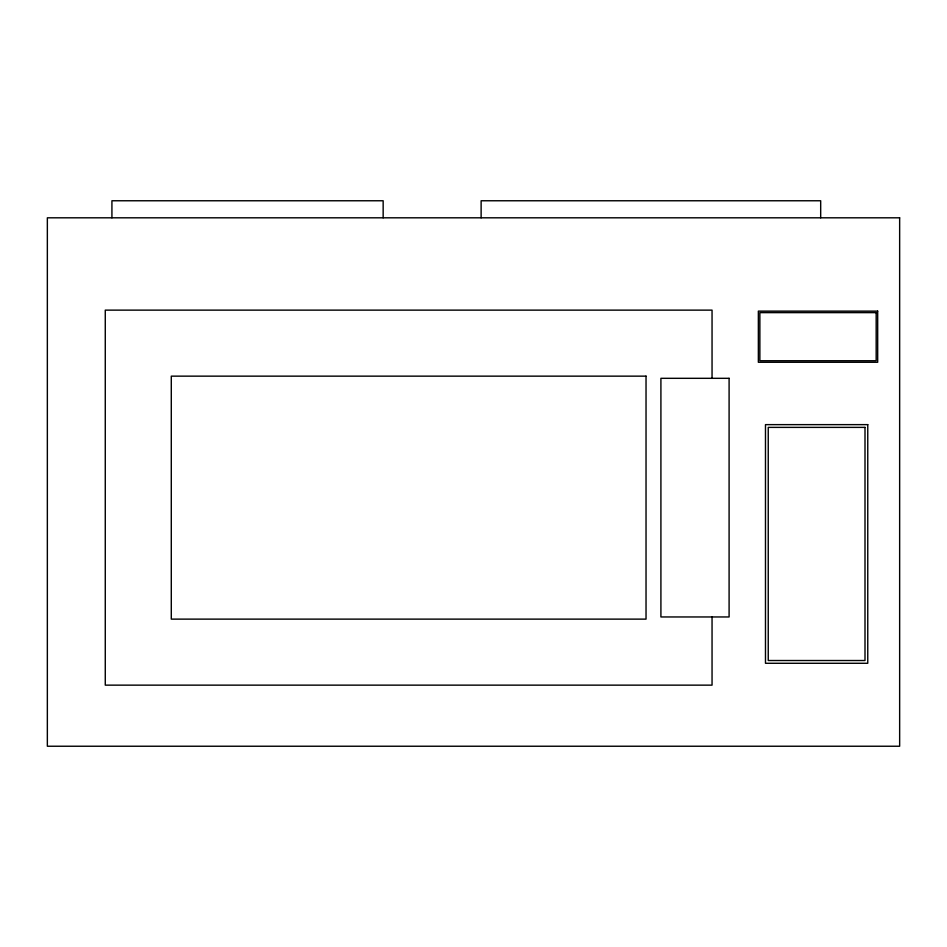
<?xml version="1.0" encoding="UTF-8"?>
<svg xmlns="http://www.w3.org/2000/svg" width="947" height="947" viewBox="0 0 947 947"><rect width="100%" height="100%" fill="white"/><g stroke="black" fill="none" stroke-linecap="round" stroke-linejoin="round"><path stroke-width="1.42" d="M820.682 217.81L820.682 200.764L481.123 200.764L481.123 217.81M712.049 378.315L712.049 310.131L105.271 310.131L105.271 685.143L712.049 685.143L712.049 616.959M383.156 217.81L383.156 200.764L111.924 200.764L111.924 217.81M899.65 217.81L47.35 217.81L47.35 746.236L899.65 746.236L899.65 217.81M877.68 311.125L758.358 311.125L758.358 362.263L877.68 362.263L877.68 311.125M876.176 312.628L759.873 312.628L759.873 360.748L876.176 360.748L876.176 312.628M646.032 376.148L171.289 376.148L171.289 619.125L646.032 619.125L646.032 376.148M729.095 378.315L660.911 378.315L660.911 616.959L729.095 616.959L729.095 378.315M867.76 424.635L765.484 424.635L765.484 663.279L867.76 663.279L867.76 424.635M865.002 427.381L768.242 427.381L768.242 660.521L865.002 660.521L865.002 427.381"/></g></svg>
